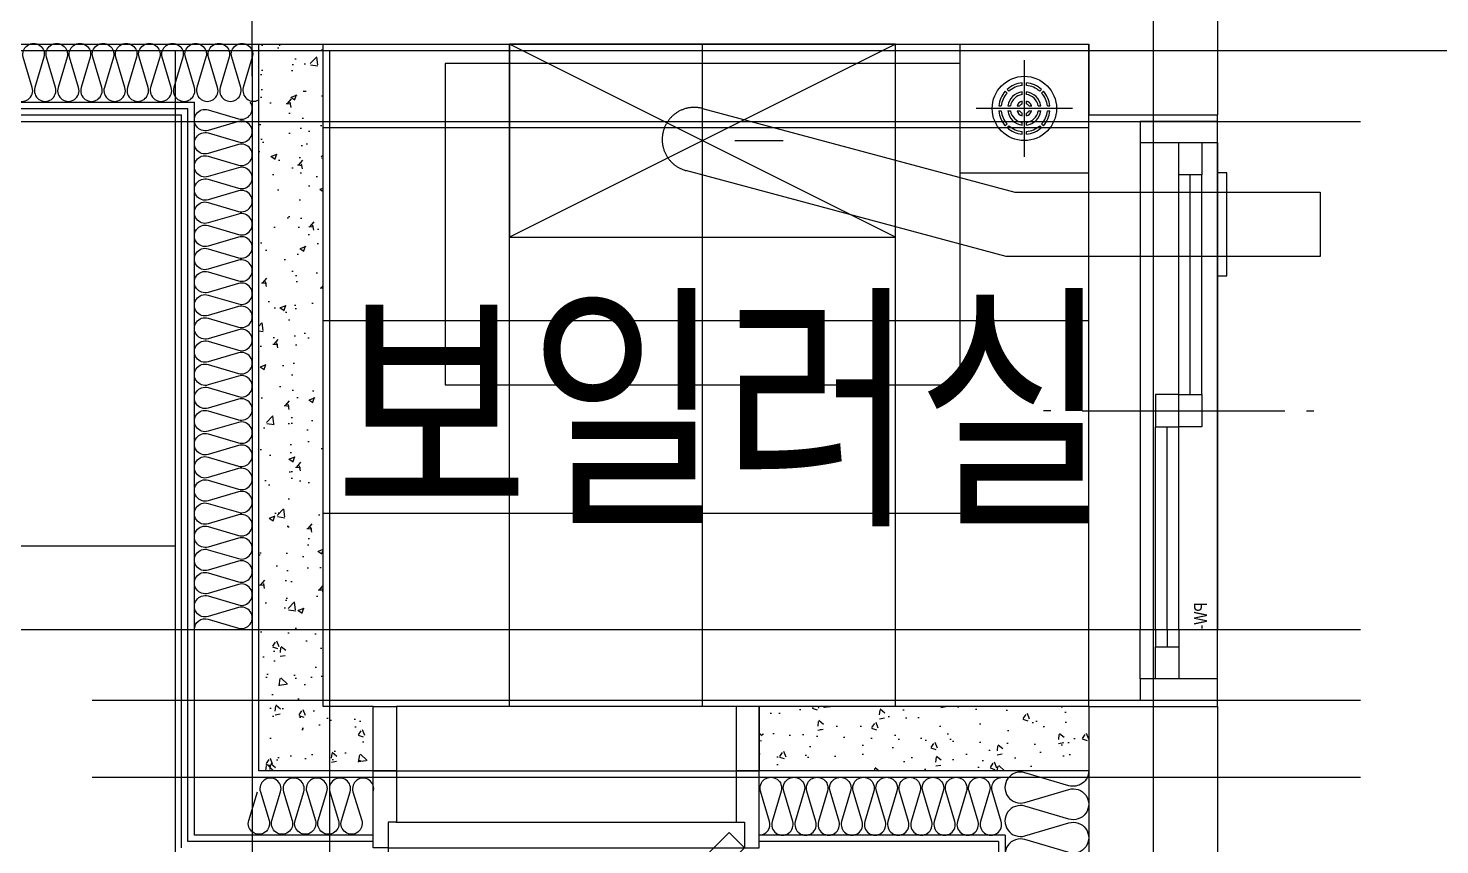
# Model space of a CAD drawing. Header units: millimetres. Extents: x 0 to 1390178, y 0 to 110113.
# Drawn here: x 729724 to 731918, y 37056 to 38326 of the extents above; entities that cross this region are included whole.
import ezdxf
from ezdxf.enums import TextEntityAlignment as Align
from ezdxf.xclip import XClip

# ---------------------------------------------------------------- set-up
doc = ezdxf.new("R2010")
doc.units = ezdxf.units.MM
doc.header["$LTSCALE"] = 100
doc.header["$XCLIPFRAME"] = 0
for name, pattern in [('X - 단위세대 확장형$0$CEN', [62, 60, -1, 0, -1]), ('X - 단위세대 확장형$0$X-25$0$HID', [2.3, 1.5, -0.8]), ('X - 평면도$0$CEN', [62, 60, -1, 0, -1])]:
    doc.linetypes.add(name, pattern=pattern)
doc.layers.get('DEFPOINTS').update_dxf_attribs({"color": 145})
for name, color, linetype in [('AA-XXXX-TEXT', 3, 'Continuous'), ('SYM', 7, 'Continuous'), ('X - 단위세대 확장형$0$A-CEN', 1, 'X - 단위세대 확장형$0$CEN'), ('X - 단위세대 확장형$0$A-GIP', 6, 'Continuous'), ('X - 단위세대 확장형$0$A-INS', 9, 'Continuous'), ('X - 단위세대 확장형$0$A-TILE', 253, 'Continuous'), ('X - 단위세대 확장형$0$AA-DWXM-DOOR', 4, 'Continuous'), ('X - 단위세대 확장형$0$AA-WAXM-CONC', 2, 'Continuous'), ('X - 단위세대 확장형$0$AA-WAXM-DRYW', 7, 'Continuous'), ('X - 단위세대 확장형$0$AA-XXXX-CNTL', 1, 'X - 단위세대 확장형$0$CEN'), ('X - 단위세대 확장형$0$AA-XXXX-PATT', 8, 'Continuous'), ('X - 단위세대 확장형$0$F-KIT', 6, 'Continuous'), ('X - 단위세대 확장형$0$U-59A-확장$0$AA-DWXM-WIND', 4, 'Continuous'), ('X - 단위세대 확장형$0$X-25$0$ETC', 6, 'Continuous'), ('X - 단위세대 확장형$0$X-84$0$AA-DWXM-STHC', 9, 'Continuous'), ('X - 단위세대 확장형$0$X-84$0$AA-XXXX-ELEV', 4, 'Continuous'), ('X - 평면도$0$A-CEN', 1, 'X - 평면도$0$CEN'), ('X - 평면도$0$AA-XXXX-CNTL', 1, 'X - 평면도$0$CEN')]:
    doc.layers.add(name, color=color, linetype=linetype)
doc.layers.add('X - 단위세대 확장형$0$A-door', color=4, linetype='Continuous', lineweight=25)
for name, color, linetype, plot in [('X - 단위세대 확장형$0$A-MC', 171, 'Continuous', False), ('X - 단위세대 확장형$0$AA-EL-PCN8', 8, 'Continuous', False), ('X - 단위세대 확장형$0$Def-PrintX', 147, 'Continuous', False)]:
    doc.layers.add(name, color=color, linetype=linetype, plot=plot)
doc.styles.add('HAUD01', font='Dotum.ttf')
doc.styles.add('X - 단위세대 확장형$0$HAUD02', font='AcadEref.ttf', dxfattribs={"width": 0.8, "bigfont": 'kosdichs.shx'})
pattern_1 = [(130, (71191.39, -55284.32), (-91.092334, -7.96954), [9.525, -104.775]), (185, (71191.39, -55284.32), (17.62141, 95.52832), [7.62, -83.82]), (79.549, (71183.8, -55284.98), (-73.47125, 87.55834), [8.095, -89.045]), (133.8158, (71191.39, -55258.92), (-135.53952, -21.02116), [14.2875, -157.1625]), (83.3644, (71180.1, -55260.67), (-118.70212, 123.71278), [12.1425, -133.5675]), (188.816, (71191.39, -55258.92), (-118.7023, 123.71256), [11.43, -125.73]), (159, (71178.69, -55265.27), (-75.80744, -51.13276), [9.525, -104.775]), (214, (71178.69, -55265.27), (-30.90101, 92.09398), [7.62, -83.82]), (108.5486, (71172.37, -55269.53), (-106.708245, 40.96143), [8.095, -89.045]), (142.5, (71191.39, -55284.317), (-1.544302, 42.27752), [0, -82.804, 0, -85.09, 0, -84.1375]), (172.5, (71191.39, -55284.317), (-33.409831, 50.090287), [0, -48.514, 0, -80.899, 0, -32.0675]), (212.5, (71219.71, -55284.317), (-67.795298, -2.864372), [0, -31.75, 0, -99.06, 0, -131.445]), (222.5, (71232.41, -55284.317), (-74.06459, 12.713246), [0, -41.275, 0, -65.786, 0, -93.345])]

# ---------------------------------------------------------------- blocks, each defined once
blk = doc.blocks.new('X - 단위세대 확장형$0$X-84$0$FD')
at = {"layer": 'X - 단위세대 확장형$0$X-84$0$AA-DWXM-STHC'}
for p, q in [((101.5, 114.3), (-98.5, 114.3)), ((-98.5, -85.7), (-98.5, 114.3)), ((101.5, -85.7), (101.5, 114.3)), ((1.5, 89.3), (1.5, -60.7)), ((-22.5, 41.1), (-25.4, 43.9)), ((-2.4, 50.1), (-2.4, 54.1)), ((5.4, 50.1), (5.4, 54.1)), ((28.3, 44), (25.5, 41.1)), ((-28.2, 41.1), (-25.4, 38.3)), ((-2.4, 36), (-2.4, 40)), ((-2.4, 21.3), (-2.4, 25.7)), ((5.4, 36), (5.4, 40)), ((5.4, 21.3), (5.4, 25.7)), ((28.3, 38.3), (31.2, 41.1)), ((76.5, 14.3), (-73.5, 14.3)), ((-34.4, 17.6), (-38.4, 17.6)), ((-34.3, 10.8), (-38.3, 10.8)), ((-20.3, 17.6), (-24.3, 17.6)), ((-20.2, 10.8), (-24.3, 10.8)), ((-5.8, 17.6), (-10, 17.6)), ((-5.7, 10.8), (-10, 10.8)), ((-2.4, 3), (-2.4, 7.3)), ((5.4, 3), (5.4, 7.3)), ((13, 10.8), (8.7, 10.8)), ((13, 17.6), (8.8, 17.6)), ((27.3, 10.8), (23.2, 10.8)), ((27.3, 17.6), (23.3, 17.6)), ((41.3, 10.8), (37.3, 10.8)), ((41.4, 17.6), (37.4, 17.6)), ((-28.2, -12.5), (-25.3, -9.7)), ((-22.5, -12.5), (-25.3, -15.4)), ((-2.4, -11.4), (-2.4, -7.3)), ((-2.4, -25.5), (-2.4, -21.5)), ((5.4, -11.4), (5.4, -7.3)), ((5.4, -25.5), (5.4, -21.5)), ((25.5, -12.6), (28.3, -15.4)), ((31.1, -12.6), (28.3, -9.7)), ((101.5, -85.7), (-98.5, -85.7))]:
    blk.add_line(p, q, dxfattribs=at)
blk.add_circle((1.5, 14.3), 50, dxfattribs=at)
for radius, start, end in [(40, 95.5963, 132.2058), (36, 96.2205, 131.895), (40, 47.8687, 84.4251), (36, 48.1878, 83.8033), (40, 137.9377, 175.3172), (36, 138.2645, 174.7956), (26, 98.6286, 172.7847), (22, 100.213, 171.4638), (12, 108.9695, 164.209), (26, 7.2153, 81.4045), (22, 8.5362, 79.8264), (12, 15.791, 71.1056), (36, 5.2044, 41.8183), (40, 4.6828, 42.1367), (40, 184.9707, 222.1313), (36, 185.5247, 221.8122), (26, 187.6605, 261.3714), (22, 189.0641, 259.787), (12, 196.7874, 251.0305), (8, 119.1827, 155.9086), (8, 205.6729, 240.8173), (8, 24.0914, 60.9392), (26, 278.5955, 352.3395), (22, 280.1736, 350.9359), (12, 288.8944, 343.2126), (8, 299.0608, 334.3271), (36, 318.105, 354.4753), (40, 317.7942, 355.0293), (40, 227.8633, 264.4037), (36, 228.1817, 263.7795), (36, 276.1967, 311.7355), (40, 275.5749, 312.0623)]:
    blk.add_arc((1.5, 14.3), radius, start, end, dxfattribs=at)
blk = doc.blocks.new('X - 단위세대 확장형$0$X-25$0$보일러(양평)_3')
at = {"layer": 'DEFPOINTS', "ltscale": 50}
blk.add_line((-250, 280), (-175, 280), dxfattribs=at)
blk.add_lwpolyline([(100, -100), (100, 400), (-700, 400), (-700, -100)], close=True, dxfattribs=at)
at = {"layer": 'X - 단위세대 확장형$0$X-25$0$ETC', "linetype": 'X - 단위세대 확장형$0$X-25$0$HID', "ltscale": 50}
for p, q in [((0, 430), (-600, 130)), ((0, 130), (-600, 430))]:
    blk.add_line(p, q, dxfattribs=at)
for points in [[(0, 130), (0, 430), (-600, 430), (-600, 130)], [(500, 230), (500, 70), (515, 70), (515, 230)]]:
    blk.add_lwpolyline(points, close=True, dxfattribs=at)
blk.add_lwpolyline([(-300, 330), (185.2, 200), (660, 200), (660, 100), (172, 100), (-325.9, 233.4)], dxfattribs=at)
blk.add_arc((-312.9, 281.7), 50, 75, 255, dxfattribs=at)
blk = doc.blocks.new('X - 단위세대 확장형$0$fdsfdshfdshgfd')
at = {"layer": 'X - 단위세대 확장형$0$U-59A-확장$0$AA-DWXM-WIND', "color": 1}
for p, q in [((-298.2, 242.6), (-298.2, 253.8)), ((-298.2, 193.8), (-298.2, -121.2)), ((-298.2, -155), (-298.2, -166.2))]:
    blk.add_line(p, q, dxfattribs=at)
at = {"layer": 'X - 단위세대 확장형$0$U-59A-확장$0$AA-DWXM-WIND', "color": 8}
for p, q in [((-715.2, 103.8), (118.8, 103.8)), ((68.8, 79.8), (-273.2, 79.8)), ((-323.2, 43.8), (-665.2, 43.8)), ((68.8, 43.8), (-273.2, 43.8)), ((-323.2, 7.8), (-665.2, 7.8)), ((-715.2, -16.2), (118.8, -16.2))]:
    blk.add_line(p, q, dxfattribs=at)
at = {"layer": 'X - 단위세대 확장형$0$U-59A-확장$0$AA-DWXM-WIND'}
for p, q in [((68.8, 61.8), (-273.2, 61.8)), ((-323.2, 25.8), (-665.2, 25.8))]:
    blk.add_line(p, q, dxfattribs=at)
for points in [[(-748.2, 103.8), (-715.2, 103.8), (-715.2, -16.2), (-748.2, -16.2)], [(151.8, 103.8), (118.8, 103.8), (118.8, -16.2), (151.8, -16.2)]]:
    blk.add_lwpolyline(points, close=True, dxfattribs=at)
for points in [[(-323.2, 79.8), (-273.2, 79.8), (-273.2, 43.8), (-323.2, 43.8), (-323.2, 79.8)], [(68.8, 79.8), (118.8, 79.8), (118.8, 43.8), (68.8, 43.8), (68.8, 79.8)], [(-665.2, 43.8), (-715.2, 43.8), (-715.2, 7.8), (-665.2, 7.8), (-665.2, 43.8)], [(-273.2, 43.8), (-323.2, 43.8), (-323.2, 7.8), (-273.2, 7.8), (-273.2, 43.8)]]:
    blk.add_lwpolyline(points, dxfattribs=at)
at = {"layer": 'X - 단위세대 확장형$0$Def-PrintX', "style": 'X - 단위세대 확장형$0$HAUD02', "width": 0.8}
blk.add_text('PW-900', height=20, dxfattribs=at).set_placement((0, 0))
blk = doc.blocks.new('X - 단위세대 확장형$0$A$C6f67e9a2')
at = {"layer": 'X - 단위세대 확장형$0$AA-XXXX-PATT'}
h = blk.add_hatch(dxfattribs=at)
h.set_pattern_fill('AR-CONC', color=256, scale=0.5, style=0)
h.set_pattern_definition([(50, (-45881.98, -64955.63), (91.092334, -7.96954), [9.525, -104.775]), (355, (-45881.98, -64955.63), (-17.62141, 95.52832), [7.62, -83.82]), (100.451, (-45874.39, -64956.3), (73.47125, 87.55834), [8.095, -89.045]), (46.1842, (-45881.98, -64930.23), (135.53952, -21.02116), [14.2875, -157.1625]), (96.6356, (-45870.69, -64931.98), (118.70212, 123.71278), [12.1425, -133.5675]), (351.184, (-45881.98, -64930.23), (118.7023, 123.71256), [11.43, -125.73]), (21, (-45869.28, -64936.58), (75.80744, -51.13276), [9.525, -104.775]), (326, (-45869.28, -64936.58), (30.90101, 92.09398), [7.62, -83.82]), (71.4514, (-45862.965, -64940.84), (106.708245, 40.96143), [8.095, -89.045]), (37.5, (-45881.982, -64955.632), (1.544302, 42.277519), [0, -82.804, 0, -85.09, 0, -84.1375]), (7.5, (-45881.98, -64955.63), (33.409831, 50.090287), [0, -48.514, 0, -80.899, 0, -32.0675]), (327.5, (-45910.303, -64955.63), (67.795298, -2.864372), [0, -31.75, 0, -99.06, 0, -131.445]), (317.5, (-45923, -64955.63), (74.06459, 12.713246), [0, -41.275, 0, -65.786, 0, -93.345])])
h.paths.add_polyline_path([(31550, -11672.5), (31450, -11672.5), (31450, -10762.5), (31550, -10762.5)])
at = {"layer": 'DEFPOINTS'}
blk.add_line((24480.1, -11672.5), (33162.5, -11672.5), dxfattribs=at)
blk.add_line((24480.1, -11672.5), (33162.5, -11672.5), dxfattribs=at)
at = {"layer": 'X - 단위세대 확장형$0$A-CEN'}
blk.add_line((31440, -10772.5), (31440, -11672.5), dxfattribs=at)
at = {"layer": 'X - 단위세대 확장형$0$A-GIP'}
for p, q in [((26000, -10862.5), (31340, -10862.5)), ((26000, -10872.5), (31330, -10872.5)), ((31330, -11672.5), (31330, -10872.5)), ((31340, -11672.5), (31340, -10862.5))]:
    blk.add_line(p, q, dxfattribs=at)
at = {"layer": 'X - 단위세대 확장형$0$A-INS'}
for p in [(24800, -10852.5), (31350, -11672.5)]:
    blk.add_line(p, (31350, -10852.5), dxfattribs=at)
for points in [[(31066, -10830, 1.337394), (31098, -10830), (31084, -10782.7, -1.337394), (31116, -10782.7), (31102, -10830, 1.337394), (31134, -10830), (31120, -10782.7, -1.337394), (31152, -10782.7), (31138, -10830, 1.337394), (31170, -10830), (31156, -10782.7, -1.337394), (31188, -10782.7), (31174, -10830, 1.337394), (31206, -10830), (31192, -10782.7, -1.337394), (31224, -10782.7), (31210, -10830, 1.337394), (31242, -10830), (31228, -10782.7, -1.337394), (31260, -10782.7), (31246, -10830, 1.337394), (31278, -10830), (31264, -10782.7, -1.337394), (31296, -10782.7), (31282, -10830, 1.337394), (31314, -10830), (31300, -10782.7, -1.337394), (31332, -10782.7), (31318, -10830, 1.337394), (31350, -10830), (31336, -10782.7, -1.337394), (31368, -10782.7), (31354, -10830, 1.337394), (31386, -10830), (31372, -10782.7, -1.337394), (31404, -10782.7), (31390, -10830, 1.337394), (31422, -10830), (31408, -10782.7, -1.337394), (31440, -10782.7), (31426, -10830, 0.669089), (31450, -10849.3, 0.669089)], [(31350, -11672.5, -0.500912), (31371.4, -11656.6), (31418.6, -11670.5, 1.337394), (31418.6, -11638.6), (31371.4, -11652.5, -1.337394), (31371.4, -11620.6), (31418.6, -11634.5, 1.337394), (31418.6, -11602.6), (31371.4, -11616.5, -1.337394), (31371.4, -11584.6), (31418.6, -11598.5, 1.337394), (31418.6, -11566.6), (31371.4, -11580.5, -1.337394), (31371.4, -11548.6), (31418.6, -11562.5, 1.337394), (31418.6, -11530.6), (31371.4, -11544.5, -1.337394), (31371.4, -11512.6), (31418.6, -11526.5, 1.337394), (31418.6, -11494.6), (31371.4, -11508.5, -1.337394), (31371.4, -11476.6), (31418.6, -11490.5, 1.337394), (31418.6, -11458.6), (31371.4, -11472.5, -1.337394), (31371.4, -11440.6), (31418.6, -11454.5, 1.337394), (31418.6, -11422.6), (31371.4, -11436.5, -1.337394), (31371.4, -11404.6), (31418.6, -11418.5, 1.337394), (31418.6, -11386.6), (31371.4, -11400.5, -1.337394), (31371.4, -11368.6), (31418.6, -11382.5, 1.337394), (31418.6, -11350.6), (31371.4, -11364.5, -1.337394), (31371.4, -11332.6), (31418.6, -11346.5, 1.337394), (31418.6, -11314.6), (31371.4, -11328.5, -1.337394), (31371.4, -11296.6), (31418.6, -11310.5, 1.337394), (31418.6, -11278.6), (31371.4, -11292.5, -1.337394), (31371.4, -11260.6), (31418.6, -11274.5, 1.337394), (31418.6, -11242.6), (31371.4, -11256.5, -1.337394), (31371.4, -11224.6), (31418.6, -11238.5, 1.337394), (31418.6, -11206.6), (31371.4, -11220.5, -1.337394), (31371.4, -11188.6), (31418.6, -11202.5, 1.337394), (31418.6, -11170.6), (31371.4, -11184.5, -1.337394), (31371.4, -11152.6), (31418.6, -11166.5, 1.337394), (31418.6, -11134.6), (31371.4, -11148.5, -1.337394), (31371.4, -11116.6), (31418.6, -11130.5, 1.337394), (31418.6, -11098.6), (31371.4, -11112.5, -1.337394), (31371.4, -11080.6), (31418.6, -11094.5, 1.337394), (31418.6, -11062.6), (31371.4, -11076.5, -1.337394), (31371.4, -11044.6), (31418.6, -11058.5, 1.337394), (31418.6, -11026.6), (31371.4, -11040.5, -1.337394), (31371.4, -11008.6), (31418.6, -11022.5, 1.337394), (31418.6, -10990.6), (31371.4, -11004.5, -1.337394), (31371.4, -10972.6), (31418.6, -10986.5, 1.337394), (31418.6, -10954.6), (31371.4, -10968.5, -1.337394), (31371.4, -10936.6), (31418.6, -10950.5, 1.337394), (31418.6, -10918.6), (31371.4, -10932.5, -1.337394), (31371.4, -10900.6), (31418.6, -10914.5, 1.337394), (31418.6, -10882.6), (31371.4, -10896.5, -1.337394), (31371.4, -10864.6), (31418.6, -10878.5, 0.722154), (31436.7, -10852.5, 0.722154)]]:
    blk.add_lwpolyline(points, format="xyb", dxfattribs=at)
at = {"layer": 'X - 단위세대 확장형$0$A-MC'}
for p, q in [((31320, -10772.5), (31320, -11672.5)), ((31560, -10772.5), (31560, -11672.5)), ((24480.1, -10882.5), (33162.5, -10882.5)), ((28790, -10882.5), (33162.5, -10882.5))]:
    blk.add_line(p, q, dxfattribs=at)
at = {"layer": 'X - 단위세대 확장형$0$A-TILE'}
for p, q in [((31840, -11672.5), (31840, -10762.5)), ((32140, -11672.5), (32140, -10762.5)), ((32440, -11672.5), (32440, -10762.5)), ((32740, -10892.5), (31550, -10892.5)), ((32740, -11192.5), (31550, -11192.5)), ((32740, -11492.5), (31550, -11492.5))]:
    blk.add_line(p, q, dxfattribs=at)
at = {"layer": 'X - 단위세대 확장형$0$AA-EL-PCN8'}
for p, q in [((32740, -10882.5), (32740, -10872.5)), ((32740, -11672.5), (32740, -10872.5)), ((32940, -10882.5), (32940, -10872.5)), ((32940, -11672.5), (32940, -10872.5))]:
    blk.add_line(p, q, dxfattribs=at)
at = {"layer": 'X - 단위세대 확장형$0$AA-WAXM-CONC'}
for p, q in [((32940, -10562.5), (32940, -10872.5)), ((24800, -10762.5), (32740, -10762.5)), ((32740, -10762.5), (32740, -10872.5)), ((32940, -10772.5), (32940, -10872.5)), ((32740, -10872.5), (32940, -10872.5))]:
    blk.add_line(p, q, dxfattribs=at)
at = {"layer": 'X - 단위세대 확장형$0$AA-WAXM-DRYW'}
for p, q in [((31450, -11672.5), (31450, -10762.5)), ((31550, -11672.5), (31550, -10762.5))]:
    blk.add_line(p, q, dxfattribs=at)
at = {"layer": 'X - 단위세대 확장형$0$AA-XXXX-CNTL'}
for p, q in [((24480.1, -10772.5), (33162.5, -10772.5)), ((32840, -10772.5), (32840, -10882.5)), ((32840, -10772.5), (32840, -11672.5))]:
    blk.add_line(p, q, dxfattribs=at)
at = {"layer": 'X - 단위세대 확장형$0$F-KIT'}
for p in [(31320, -10882.5), (28790, -11542.5)]:
    blk.add_line(p, (31320, -11542.5), dxfattribs=at)
at = {"layer": 'X - 단위세대 확장형$0$AA-DWXM-DOOR'}
ref = blk.add_blockref('X - 단위세대 확장형$0$fdsfdshfdshgfd', (32836.2, -11034.3), dxfattribs=dict(at, xscale=-1, rotation=270))
XClip(ref).set_block_clipping_path([(151.7863429075, -8236.2258884595), (471.7863429075, 326.2961136803)])
ref = blk.add_blockref('X - 단위세대 확장형$0$fdsfdshfdshgfd', (32923.8, -11630.7), dxfattribs=dict(at, xscale=-1.000000000000008, rotation=90))
XClip(ref).set_block_clipping_path([(-748.2136570925, -238.7478905939), (41.7863429075, 783.7741115461)])
at = {"layer": 'X - 단위세대 확장형$0$AA-XXXX-CNTL'}
ref = blk.add_blockref('X - 단위세대 확장형$0$X-25$0$보일러(양평)_3', (32440, -11192.5), dxfattribs=at)
XClip(ref).set_block_clipping_path([(-890, -480), (722.5220021401, 430)])
at = {"layer": 'X - 단위세대 확장형$0$X-84$0$AA-XXXX-ELEV'}
ref = blk.add_blockref('X - 단위세대 확장형$0$X-84$0$FD', (32625.7, -10861), dxfattribs=dict(at, rotation=270))
XClip(ref).set_block_clipping_path([(-98.5, -1075.6887478717), (811.5, 114.3112521283)])
blk = doc.blocks.new('X - 단위세대 확장형$0$X-55$0$실외기실 점검문')
at = {"layer": 'X - 단위세대 확장형$0$A-door', "color": 8}
for p, q in [((-119.7, 577), (-119.7, 23)), ((-79.7, 565), (-79.7, 36)), ((0.3, 564), (0.3, 35))]:
    blk.add_line(p, q, dxfattribs=at)
at = {"layer": 'X - 단위세대 확장형$0$A-door'}
for points in [[(0.3, 600), (0.3, 564), (-79.7, 564), (-79.7, 577), (-119.7, 577), (-119.7, 600)], [(-95.6, 47), (-119.7, 23), (-511.4, 414.7), (-487.4, 438.8)], [(0.3, 0), (0.3, 36), (-79.7, 36), (-79.7, 23), (-119.7, 23), (-119.7, 0)]]:
    blk.add_lwpolyline(points, close=True, dxfattribs=at)
at = {"layer": 'X - 단위세대 확장형$0$A-door', "color": 1}
blk.add_arc((-119.7, 23), 554, 90, 135, dxfattribs=at)
blk = doc.blocks.new('X - 단위세대 확장형$0$insul1')
blk.add_lwpolyline([(0, 0.25, 1.344031), (0.35, 0.25), (0.2, 0.75, -1.344031), (0.55, 0.75), (0.4, 0.25)], format="xyb")
blk = doc.blocks.new('X - 단위세대 확장형$0$A$C11416124')
at = {"layer": 'X - 단위세대 확장형$0$AA-XXXX-PATT'}
h = blk.add_hatch(dxfattribs=at)
h.set_pattern_fill('AR-CONC', color=256, scale=0.5, style=0)
h.set_pattern_definition(pattern_1)
h.paths.add_polyline_path([(6089.4, 9248.8), (5989.4, 9248.8), (5989.4, 8736.8), (6089.4, 8736.8)])
h = blk.add_hatch(dxfattribs=at)
h.set_pattern_fill('AR-CONC', color=256, scale=0.5, style=0)
h.set_pattern_definition(pattern_1)
h.paths.add_polyline_path([(7009.4, 7958.8), (7009.4, 8058.8), (6089.4, 8058.8), (6089.4, 8136.8), (5989.4, 8136.8), (5989.4, 7958.8)])
at = {"layer": 'X - 단위세대 확장형$0$A-CEN'}
for p, q in [((5979.4, 7700.1), (5979.4, 9671.3)), ((7109.4, 7948.8), (3489.4, 7948.8))]:
    blk.add_line(p, q, dxfattribs=at)
at = {"layer": 'X - 단위세대 확장형$0$A-GIP'}
for p, q in [((5879.4, 9108.8), (5309.4, 9108.8)), ((5879.4, 9108.8), (5879.4, 8736.8)), ((5879.4, 8136.8), (5879.4, 7848.8)), ((5869.4, 7838.8), (7009.4, 7838.8)), ((5879.4, 7848.8), (7009.4, 7848.8))]:
    blk.add_line(p, q, dxfattribs=at)
at = {"layer": 'X - 단위세대 확장형$0$A-INS'}
for p, q in [((5889.4, 9118.8), (5309.4, 9118.8)), ((5889.4, 9118.8), (5889.4, 8736.8)), ((5889.4, 8136.8), (5889.4, 7858.8)), ((5889.4, 7858.8), (7009.4, 7858.8))]:
    blk.add_line(p, q, dxfattribs=at)
at = {"layer": 'X - 단위세대 확장형$0$A-INS', "elevation": 0}
for points in [[(5989.4, 9248.8, 0.500912), (5966.3, 9217.9), (5986.5, 9149.6, -1.337394), (5940.3, 9149.6), (5960.5, 9217.9, 1.337394), (5914.3, 9217.9), (5934.5, 9149.6, -1.337394), (5888.3, 9149.6), (5908.5, 9217.9, 1.337394), (5862.3, 9217.9), (5882.5, 9149.6, -1.337394), (5836.3, 9149.6)], [(5889.4, 8736.8, -0.500912), (5910.8, 8752.8), (5958, 8738.8, 1.337394), (5958, 8770.8), (5910.8, 8756.8, -1.337394), (5910.8, 8788.8), (5958, 8774.8, 1.337394), (5958, 8806.8), (5910.8, 8792.8, -1.337394), (5910.8, 8824.8), (5958, 8810.8, 1.337394), (5958, 8842.8), (5910.8, 8828.8, -1.337394), (5910.8, 8860.8), (5958, 8846.8, 1.337394), (5958, 8878.8), (5910.8, 8864.8, -1.337394), (5910.8, 8896.8), (5958, 8882.8, 1.337394), (5958, 8914.8), (5910.8, 8900.8, -1.337394), (5910.8, 8932.8), (5958, 8918.8, 1.337394), (5958, 8950.8), (5910.8, 8936.8, -1.337394), (5910.8, 8968.8), (5958, 8954.8, 1.337394), (5958, 8986.8), (5910.8, 8972.8, -1.337394), (5910.8, 9004.8), (5958, 8990.8, 1.337394), (5958, 9022.8), (5910.8, 9008.8, -1.337394), (5910.8, 9040.8), (5958, 9026.8, 1.337394), (5958, 9058.8), (5910.8, 9044.8, -1.337394), (5910.8, 9076.8), (5958, 9062.8, 1.337394), (5958, 9094.8), (5910.8, 9080.8, -1.337394), (5910.8, 9112.8), (5958, 9098.8, 0.579261), (5978.9, 9118.8, 0.579261)]]:
    blk.add_lwpolyline(points, format="xyb", dxfattribs=at)
at = {"layer": 'X - 단위세대 확장형$0$A-MC'}
for p, q in [((6099.4, 7700.1), (6099.4, 9671.3)), ((7109.4, 8068.8), (3489.4, 8068.8)), ((7109.4, 7828.8), (3489.4, 7828.8))]:
    blk.add_line(p, q, dxfattribs=at)
at = {"layer": 'X - 단위세대 확장형$0$A-TILE'}
for p, q in [((6089.4, 8948.8), (6999.4, 8948.8)), ((6089.4, 8648.8), (6999.4, 8648.8)), ((6089.4, 8348.8), (6999.4, 8348.8))]:
    blk.add_line(p, q, dxfattribs=at)
at = {"layer": 'X - 단위세대 확장형$0$A-TILE', "color": 8}
blk.add_line((6089.4, 8700.8), (6089.4, 8172.8), dxfattribs=at)
at = {"layer": 'X - 단위세대 확장형$0$AA-EL-PCN8'}
for p, q in [((6089.4, 9448.8), (7009.4, 9448.8)), ((6089.4, 9448.8), (7009.4, 9448.8)), ((6089.4, 9248.8), (7009.4, 9248.8))]:
    blk.add_line(p, q, dxfattribs=at)
at = {"layer": 'X - 단위세대 확장형$0$AA-WAXM-CONC'}
for p, q in [((6089.4, 9448.8), (5319.4, 9448.8)), ((6089.4, 9248.8), (6089.4, 9448.8)), ((6089.4, 9248.8), (5319.4, 9248.8))]:
    blk.add_line(p, q, dxfattribs=at)
at = {"layer": 'X - 단위세대 확장형$0$AA-WAXM-DRYW'}
for p, q in [((5989.4, 9248.8), (5989.4, 8736.8)), ((6089.4, 9248.8), (6089.4, 8736.8)), ((6089.4, 8736.8), (5989.4, 8736.8)), ((5989.4, 8136.8), (5989.4, 7958.8)), ((6089.4, 8136.8), (6089.4, 8058.8)), ((6089.4, 8058.8), (7009.4, 8058.8)), ((5989.4, 7958.8), (7009.4, 7958.8))]:
    blk.add_line(p, q, dxfattribs=at)
at = {"layer": 'X - 단위세대 확장형$0$AA-WAXM-DRYW', "elevation": 0}
blk.add_lwpolyline([(5989.4, 8736.8), (6089.4, 8736.8), (6089.4, 8700.8), (5989.4, 8700.8)], close=True, dxfattribs=at)
blk.add_lwpolyline([(5989.4, 8136.8), (6089.4, 8136.8), (6089.4, 8172.8), (5989.4, 8172.8), (5989.4, 8136.8)], dxfattribs=at)
at = {"layer": 'X - 단위세대 확장형$0$AA-XXXX-CNTL'}
blk.add_line((7109.4, 9348.8), (3489.4, 9348.8), dxfattribs=at)
at = {"xscale": -1.000000000000001, "rotation": 179.9999999999999}
blk.add_blockref('X - 단위세대 확장형$0$X-55$0$실외기실 점검문', (5989.1, 8736.8), dxfattribs=at)
at = {"layer": 'X - 단위세대 확장형$0$A-INS', "xscale": -90.00000000000028, "yscale": 90.00000000000028, "zscale": 90.00000000000026, "rotation": 90, "row_count": 1, "column_count": 5, "row_spacing": -1.577721810442024e-30, "column_spacing": -36.00000000000014}
blk.add_blockref('X - 단위세대 확장형$0$insul1', (5979.4, 8136.8), dxfattribs=at)
at = {"layer": 'X - 단위세대 확장형$0$A-INS'}
ref = blk.add_blockref('X - 단위세대 확장형$0$insul1', (7069.4, 7858.8), dxfattribs=dict(at, xscale=-90, yscale=90, zscale=90, row_count=1, column_count=32, row_spacing=0, column_spacing=-36))
XClip(ref).set_block_clipping_path([(0.6666666667, 0), (13, 1)])
at = {"layer": 'X - 단위세대 확장형$0$AA-DWXM-DOOR'}
blk.add_blockref('X - 단위세대 확장형$0$fdsfdshfdshgfd', (6847.6, 9345), dxfattribs=at)
blk = doc.blocks.new('X - 단위세대 확장형', base_point=(-475.4, -286.7))
blk.add_blockref('X - 단위세대 확장형$0$A$C6f67e9a2', (45882, 64955.6))
at = {"layer": 'X - 단위세대 확장형$0$AA-XXXX-CNTL'}
blk.add_line((79044.5, 54183.1), (88213.6, 54183.1), dxfattribs=at)
ref = blk.add_blockref('X - 단위세대 확장형$0$A$C11416124', (69373.2, 47073.7), dxfattribs=dict(xscale=-1, rotation=270))
XClip(ref).set_block_clipping_path([(3489.4068502185, 988.9141629766), (6209.4068502223, 9671.3150731697)])
blk = doc.blocks.new('20220114_기준층 실명')
at = {"layer": 'AA-XXXX-TEXT', "style": 'HAUD01', "width": 0.8}
blk.add_text('보일러실', height=300, dxfattribs=at).set_placement((-4736.5, 20423.5), align=Align.MIDDLE_CENTER)
blk = doc.blocks.new('X - 평면도$0$A$Cbe97687a')
at = {"layer": 'X - 평면도$0$A-CEN'}
blk.add_line((1500, -250), (1500, 2157.2), dxfattribs=at)
blk = doc.blocks.new('X - 평면도', base_point=(-475.4, -286.7))
at = {"layer": 'X - 평면도$0$AA-XXXX-CNTL'}
for p, q in [((1086722, 68689.6), (1086722, 22495.2)), ((1078582, 54183.1), (1096213.6, 54183.1))]:
    blk.add_line(p, q, dxfattribs=at)
at = {"xscale": -1}
blk.add_blockref('X - 평면도$0$A$Cbe97687a', (1086822, 54393.1), dxfattribs=at)

msp = doc.modelspace()

# ---------------------------------------------------------------- block references
at = {"layer": 'SYM'}
ref = msp.add_blockref('X - 단위세대 확장형', (652274.7, -16179.1), dxfattribs=at)
XClip(ref).set_block_clipping_path([(27286.2339647645, 22495.2025850526), (88213.6007378809, 68689.6277392105)])

# ---------------------------------------------------------------- next in the draw order: block references
ref = msp.add_blockref('X - 평면도', (-355725.3, -16179.1))
XClip(ref).set_block_clipping_path([(1027249.9161542748, 15892.4151621381), (1111249.9161542747, 75292.4151621381)])

# ---------------------------------------------------------------- next in the draw order: block references
at = {"layer": 'AA-XXXX-TEXT'}
msp.add_blockref('20220114_기준층 실명', (735539.4, 17309.8), dxfattribs=at)

doc.saveas('drawing.dxf')
